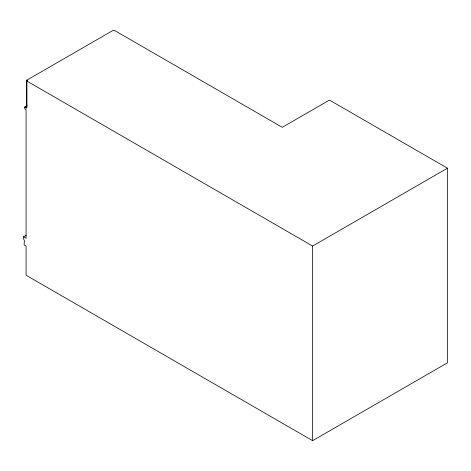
<?xml version="1.0" encoding="UTF-8"?>
<svg xmlns="http://www.w3.org/2000/svg" width="471" height="471" viewBox="0 0 471 471"><rect width="100%" height="100%" fill="white"/><g stroke="black" fill="none" stroke-linecap="round" stroke-linejoin="round"><path stroke-width="0.71" d="M26.924 107.37L26.924 80.123L112.881 30.497L113.44 30.821L114.288 30.332L282.27 127.323L329.464 100.076L447.45 168.194L447.45 362.817L312.609 440.668L26.076 275.235L26.076 246.045L24.109 244.908L24.392 240.204L23.833 239.88L23.55 236.801L26.088 235.329M23.55 236.801L26.076 238.255L26.076 109.808L24.957 109.16L24.675 107.047L26.641 108.183L26.641 80.935L27.483 80.453L26.924 80.123M24.675 107.047L27.212 105.581M24.675 107.535L25.946 106.799M26.641 80.935L312.609 246.039L447.45 168.194M312.609 246.039L312.609 440.668"/></g></svg>
